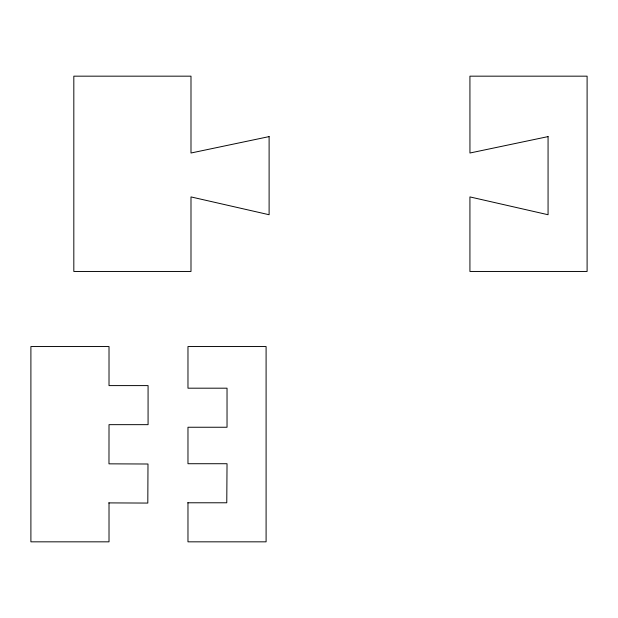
<?xml version="1.0" encoding="UTF-8"?>
<svg xmlns="http://www.w3.org/2000/svg" width="618" height="618" viewBox="0 0 618 618"><rect width="100%" height="100%" fill="white"/><g stroke="black" fill="none" stroke-linecap="round" stroke-linejoin="round"><path stroke-width="0.93" d="M187.718 502.782L226.775 502.782L227.03 463.724L187.972 463.724L187.972 427.247L227.03 427.247L227.03 388.189L187.972 388.189L187.972 346.543L266.095 346.543L266.095 541.832L187.972 541.832L187.972 502.782M108.753 502.897L147.81 503.067L147.988 464.01L108.977 463.84L109.015 424.659L148.073 424.659L148.073 385.601L109.015 385.601L109.015 346.543L30.9 346.543L30.9 541.832L109.015 541.832L109.015 502.897M269.108 136.609L190.993 153.009L190.993 76.168L73.82 76.168L73.82 271.456L190.993 271.456L190.993 196.918L269.108 214.732L269.108 136.609M548.066 136.609L469.95 153.009L469.927 76.168L587.1 76.168L587.1 271.456L469.927 271.456L469.927 196.918L548.066 214.732L548.066 136.609"/></g></svg>
